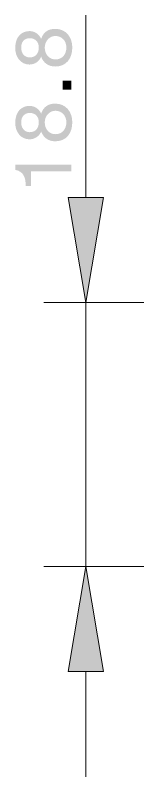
# Model space of a CAD drawing. Header units: millimetres. Extents: x 12 to 285, y 0 to 159.
# Drawn here: x 68.17 to 73.83, y 103.93 to 139.15 of the extents above; entities that cross this region are included whole.
import ezdxf

# ---------------------------------------------------------------- set-up
doc = ezdxf.new("R2010")
doc.units = ezdxf.units.MM

msp = doc.modelspace()

# ---------------------------------------------------------------- hatches: boundary and pattern name
h = msp.add_hatch(color=250)
edge = h.paths.add_edge_path(flags=0)
edge.add_spline(control_points=[(68.840491, 137.195612), (68.580706, 137.195612), (68.441711, 137.400399), (68.441711, 137.649213), (68.441711, 137.901696), (68.577107, 138.084612), (68.840491, 138.084612), (69.10391, 138.084612), (69.257616, 137.905295), (69.257616, 137.656516), (69.257616, 137.404103), (69.122184, 137.195612), (68.840491, 137.195612), (68.840491, 137.195612), (68.840491, 137.195612), (68.840491, 137.195612)], knot_values=[0, 0, 0, 0, 1, 1, 1, 2, 2, 2, 3, 3, 3, 4, 4, 4, 5, 5, 5, 5], degree=3, periodic=1)
edge = h.paths.add_edge_path(flags=0)
edge.add_spline(control_points=[(68.829484, 136.866294), (69.063694, 136.866294), (69.279488, 137.008992), (69.367294, 137.228491), (69.469706, 136.935791), (69.707584, 136.774783), (70.014888, 136.774783), (70.541691, 136.774783), (70.805111, 137.158993), (70.805111, 137.656516), (70.805111, 138.1358), (70.516115, 138.516306), (70.014888, 138.516306), (69.692908, 138.516306), (69.466107, 138.366305), (69.367294, 138.055296), (69.268516, 138.271196), (69.063694, 138.413789), (68.829484, 138.413789), (68.496603, 138.413789), (68.167285, 138.19429), (68.167285, 137.627306), (68.167285, 137.228491), (68.405093, 136.866294), (68.829484, 136.866294), (68.829484, 136.866294), (68.829484, 136.866294), (68.829484, 136.866294)], knot_values=[0, 0, 0, 0, 1, 1, 1, 2, 2, 2, 3, 3, 3, 4, 4, 4, 5, 5, 5, 6, 6, 6, 7, 7, 7, 8, 8, 8, 9, 9, 9, 9], degree=3, periodic=1)
edge = h.paths.add_edge_path(flags=0)
edge.add_spline(control_points=[(70.029493, 137.104101), (69.725787, 137.104101), (69.5319, 137.345613), (69.5319, 137.652882), (69.5319, 137.945617), (69.7478, 138.186988), (70.025789, 138.186988), (70.314891, 138.186988), (70.530685, 137.967489), (70.530685, 137.656516), (70.530685, 137.334606), (70.340502, 137.104101), (70.029493, 137.104101)], knot_values=[0, 0, 0, 0, 1, 1, 1, 2, 2, 2, 3, 3, 3, 4, 4, 4, 4], degree=3, periodic=1)
h = msp.add_hatch(color=250)
h.dxf.hatch_style = 2
h.paths.add_polyline_path([(70.76119, 135.711687), (70.76119, 136.117699), (70.355107, 136.117699), (70.355107, 135.711687)])
h = msp.add_hatch(color=250)
edge = h.paths.add_edge_path(flags=0)
edge.add_spline(control_points=[(68.840491, 133.737613), (68.580706, 133.737613), (68.441711, 133.942401), (68.441711, 134.191215), (68.441711, 134.443698), (68.577107, 134.626613), (68.840491, 134.626613), (69.10391, 134.626613), (69.257616, 134.447296), (69.257616, 134.198482), (69.257616, 133.946105), (69.122184, 133.737613), (68.840491, 133.737613), (68.840491, 133.737613), (68.840491, 133.737613), (68.840491, 133.737613)], knot_values=[0, 0, 0, 0, 1, 1, 1, 2, 2, 2, 3, 3, 3, 4, 4, 4, 5, 5, 5, 5], degree=3, periodic=1)
edge = h.paths.add_edge_path(flags=0)
edge.add_spline(control_points=[(68.829484, 133.408295), (69.063694, 133.408295), (69.279488, 133.550994), (69.367294, 133.770492), (69.469706, 133.477793), (69.707584, 133.316785), (70.014888, 133.316785), (70.541691, 133.316785), (70.805111, 133.700995), (70.805111, 134.198482), (70.805111, 134.677801), (70.516115, 135.058308), (70.014888, 135.058308), (69.692908, 135.058308), (69.466107, 134.908306), (69.367294, 134.597298), (69.268516, 134.813198), (69.063694, 134.95579), (68.829484, 134.95579), (68.496603, 134.95579), (68.167285, 134.736292), (68.167285, 134.169308), (68.167285, 133.770492), (68.405093, 133.408295), (68.829484, 133.408295), (68.829484, 133.408295), (68.829484, 133.408295), (68.829484, 133.408295)], knot_values=[0, 0, 0, 0, 1, 1, 1, 2, 2, 2, 3, 3, 3, 4, 4, 4, 5, 5, 5, 6, 6, 6, 7, 7, 7, 8, 8, 8, 9, 9, 9, 9], degree=3, periodic=1)
edge = h.paths.add_edge_path(flags=0)
edge.add_spline(control_points=[(70.029493, 133.646103), (69.725787, 133.646103), (69.5319, 133.887614), (69.5319, 134.194884), (69.5319, 134.487584), (69.7478, 134.728989), (70.025789, 134.728989), (70.314891, 134.728989), (70.530685, 134.509491), (70.530685, 134.198482), (70.530685, 133.876608), (70.340502, 133.646103), (70.029493, 133.646103)], knot_values=[0, 0, 0, 0, 1, 1, 1, 2, 2, 2, 3, 3, 3, 4, 4, 4, 4], degree=3, periodic=1)
h = msp.add_hatch(color=250)
edge = h.paths.add_edge_path(flags=0)
edge.add_spline(control_points=[(68.167285, 132.235415), (68.167285, 132.235415), (68.167285, 131.997608), (68.167285, 131.997608), (68.562396, 131.92811), (68.653907, 131.606201), (68.653907, 131.251306), (68.653907, 131.251306), (68.902686, 131.251306), (68.902686, 131.251306), (68.902686, 131.251306), (68.902686, 131.924512), (68.902686, 131.924512), (68.902686, 131.924512), (70.76119, 131.924512), (70.76119, 131.924512), (70.76119, 131.924512), (70.76119, 132.235415), (70.76119, 132.235415), (70.76119, 132.235415), (68.167285, 132.235415), (68.167285, 132.235415)], knot_values=[0, 0, 0, 0, 1, 1, 1, 2, 2, 2, 3, 3, 3, 4, 4, 4, 5, 5, 5, 6, 6, 6, 7, 7, 7, 7], degree=3, periodic=1)
h = msp.add_hatch(color=7)
edge = h.paths.add_edge_path(flags=0)
edge.add_spline(control_points=[(70.620502, 130.720199), (70.620502, 130.720199), (71.430797, 125.858816), (71.430797, 125.858816), (71.430797, 125.858816), (70.620502, 130.720199), (70.620502, 130.720199)], knot_values=[0, 0, 0, 0, 1, 1, 1, 2, 2, 2, 2], degree=3, periodic=1)
edge = h.paths.add_edge_path(flags=0)
edge.add_spline(control_points=[(71.430797, 125.858816), (71.430797, 125.858816), (72.240987, 130.720199), (72.240987, 130.720199), (72.240987, 130.720199), (70.620502, 130.720199), (70.620502, 130.720199), (70.620502, 130.720199), (71.430797, 125.858816), (71.430797, 125.858816)], knot_values=[0, 0, 0, 0, 1, 1, 1, 2, 2, 2, 3, 3, 3, 3], degree=3, periodic=1)
h = msp.add_hatch(color=7)
edge = h.paths.add_edge_path(flags=0)
edge.add_spline(control_points=[(72.240987, 108.791603), (72.240987, 108.791603), (71.430797, 113.653093), (71.430797, 113.653093), (71.430797, 113.653093), (72.240987, 108.791603), (72.240987, 108.791603)], knot_values=[0, 0, 0, 0, 1, 1, 1, 2, 2, 2, 2], degree=3, periodic=1)
edge = h.paths.add_edge_path(flags=0)
edge.add_spline(control_points=[(71.430797, 113.653093), (71.430797, 113.653093), (70.620502, 108.791603), (70.620502, 108.791603), (70.620502, 108.791603), (72.240987, 108.791603), (72.240987, 108.791603), (72.240987, 108.791603), (71.430797, 113.653093), (71.430797, 113.653093)], knot_values=[0, 0, 0, 0, 1, 1, 1, 2, 2, 2, 3, 3, 3, 3], degree=3, periodic=1)
h = msp.add_hatch(color=7)
edge = h.paths.add_edge_path(flags=0)
edge.add_spline(control_points=[(71.437182, 113.653093), (71.437182, 113.656585), (71.43429, 113.659584), (71.430797, 113.659584), (71.427093, 113.659584), (71.424306, 113.656585), (71.424306, 113.653093), (71.424306, 113.649494), (71.427093, 113.646601), (71.430797, 113.646601), (71.43429, 113.646601), (71.437182, 113.649494), (71.437182, 113.653093), (71.437182, 113.653093), (71.437182, 113.653093), (71.437182, 113.653093)], knot_values=[0, 0, 0, 0, 1, 1, 1, 2, 2, 2, 3, 3, 3, 4, 4, 4, 5, 5, 5, 5], degree=3, periodic=1)

# ---------------------------------------------------------------- linework, layer by layer
at = {"color": 7, "lineweight": 15}
for points in [[(71.430797, 130.720199), (71.430797, 139.14679)], [(83.395608, 125.858816), (69.486216, 125.858816)], [(71.430797, 125.858816), (71.430797, 113.653093)], [(91.650785, 113.653093), (69.486216, 113.653093)], [(71.430797, 108.791603), (71.430797, 103.930114)]]:
    msp.add_lwpolyline(points, dxfattribs=at)
for points, knots in [([(70.620502, 130.720199), (70.620502, 130.720199), (71.430797, 125.858816), (71.430797, 125.858816), (71.430797, 125.858816), (70.620502, 130.720199), (70.620502, 130.720199)], [0, 0, 0, 0, 1, 1, 1, 2, 2, 2, 2]), ([(71.430797, 125.858816), (71.430797, 125.858816), (72.240987, 130.720199), (72.240987, 130.720199), (72.240987, 130.720199), (70.620502, 130.720199), (70.620502, 130.720199), (70.620502, 130.720199), (71.430797, 125.858816), (71.430797, 125.858816)], [0, 0, 0, 0, 1, 1, 1, 2, 2, 2, 3, 3, 3, 3]), ([(71.430797, 113.653093), (71.430797, 113.653093), (70.620502, 108.791603), (70.620502, 108.791603), (70.620502, 108.791603), (72.240987, 108.791603), (72.240987, 108.791603), (72.240987, 108.791603), (71.430797, 113.653093), (71.430797, 113.653093)], [0, 0, 0, 0, 1, 1, 1, 2, 2, 2, 3, 3, 3, 3]), ([(72.240987, 108.791603), (72.240987, 108.791603), (71.430797, 113.653093), (71.430797, 113.653093), (71.430797, 113.653093), (72.240987, 108.791603), (72.240987, 108.791603)], [0, 0, 0, 0, 1, 1, 1, 2, 2, 2, 2])]:
    msp.add_open_spline(points, degree=3, knots=knots, dxfattribs=at)
at = {"color": 7, "lineweight": 5}
msp.add_open_spline([(71.437182, 113.653093), (71.437182, 113.656585), (71.43429, 113.659584), (71.430797, 113.659584), (71.427093, 113.659584), (71.424306, 113.656585), (71.424306, 113.653093), (71.424306, 113.649494), (71.427093, 113.646601), (71.430797, 113.646601), (71.43429, 113.646601), (71.437182, 113.649494), (71.437182, 113.653093), (71.437182, 113.653093), (71.437182, 113.653093), (71.437182, 113.653093)], degree=3, knots=[0, 0, 0, 0, 1, 1, 1, 2, 2, 2, 3, 3, 3, 4, 4, 4, 5, 5, 5, 5], dxfattribs=at)

doc.saveas('drawing.dxf')
